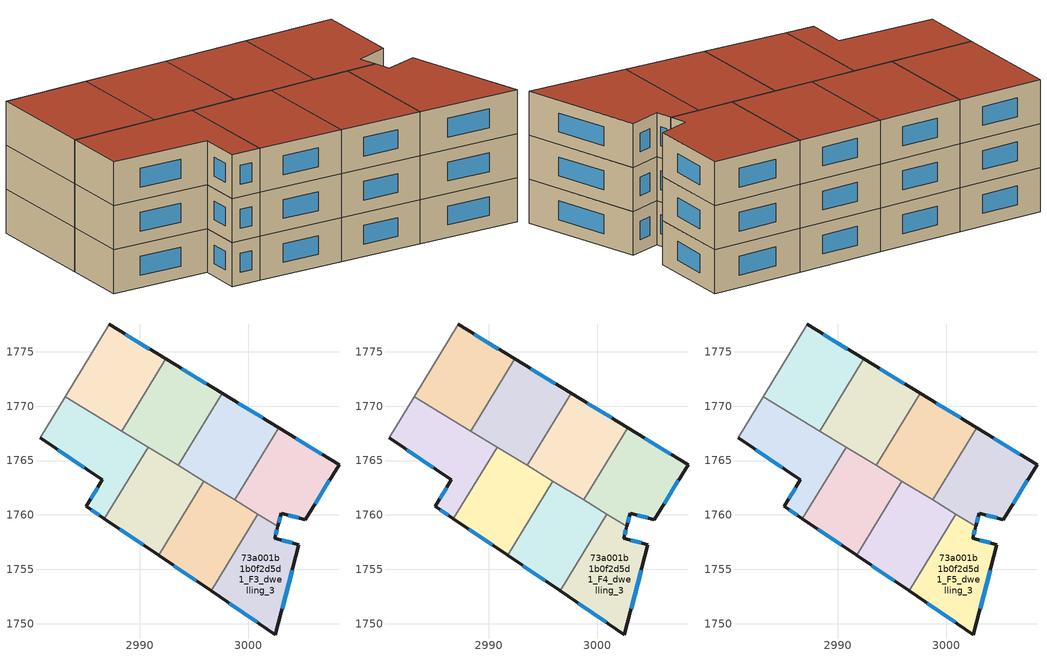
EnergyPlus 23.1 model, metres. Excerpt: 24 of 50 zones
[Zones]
73a001b1b0f2d5d1_F3_dwelling_0
 floor to 73a001b1b0f2d5d1_F2_dwelling_0 (EU_floor_Construction): 2990.77,1766.24 2986.76,1759.66 2985.08,1760.79 2986.56,1763.22 2980.84,1767.1 2983.15,1770.89 z9
 wall outside (EU_wall_Construction): 2980.84,1767.1 2986.56,1763.22 2985.08,1760.79 2986.76,1759.66 z9:12
 wall adiabatic (EU_wall_Construction): 2983.15,1770.89 2980.84,1767.1 z9:12
 wall to 73a001b1b0f2d5d1_F3_dwelling_1 (EU_wall_Construction): 2986.76,1759.66 2990.77,1766.24 z9:12
 wall to 73a001b1b0f2d5d1_F3_dwelling_4 (EU_wall_Construction): 2988.34,1767.72 2983.15,1770.89 z9:12
 wall to 73a001b1b0f2d5d1_F3_dwelling_5 (EU_wall_Construction): 2990.77,1766.24 2988.34,1767.72 z9:12
 window (EU_Window_Construction): 2985.56,1760.47 2986.28,1759.98 / 2986.14,1762.53 2985.51,1761.49 / 2982.47,1765.99 2984.93,1764.33 z9.86:11.14
73a001b1b0f2d5d1_F3_dwelling_1
 floor to 73a001b1b0f2d5d1_F2_dwelling_1 (EU_floor_Construction): 2995.91,1763.1 2991.75,1756.28 2986.76,1759.66 2990.77,1766.24 z9
 wall outside (EU_wall_Construction): 2986.76,1759.66 2991.75,1756.28 z9:12
 wall to 73a001b1b0f2d5d1_F3_dwelling_2 (EU_wall_Construction): 2991.75,1756.28 2995.91,1763.1 z9:12
 wall to 73a001b1b0f2d5d1_F3_dwelling_5 (EU_wall_Construction): 2993.54,1764.55 2990.77,1766.24 z9:12
 wall to 73a001b1b0f2d5d1_F3_dwelling_6 (EU_wall_Construction): 2995.91,1763.1 2993.54,1764.55 z9:12
 window (EU_Window_Construction): 2988.18,1758.69 2990.32,1757.24 z9.86:11.14
73a001b1b0f2d5d1_F3_dwelling_2
 floor to 73a001b1b0f2d5d1_F2_dwelling_2 (EU_floor_Construction): 3000.87,1760.08 2996.56,1753.01 2991.75,1756.28 2995.91,1763.1 z9
 wall outside (EU_wall_Construction): 2991.75,1756.28 2996.56,1753.01 z9:12
 wall to 73a001b1b0f2d5d1_F3_dwelling_3 (EU_wall_Construction): 2996.56,1753.01 3000.87,1760.08 z9:12
 wall to 73a001b1b0f2d5d1_F3_dwelling_6 (EU_wall_Construction): 2998.74,1761.38 2995.91,1763.1 z9:12
 wall to 73a001b1b0f2d5d1_F3_dwelling_7 (EU_wall_Construction): 3000.87,1760.08 2998.74,1761.38 z9:12
 window (EU_Window_Construction): 2993.12,1755.34 2995.19,1753.94 z9.86:11.14
73a001b1b0f2d5d1_F3_dwelling_3
 floor to 73a001b1b0f2d5d1_F2_dwelling_3 (EU_floor_Construction): 3002.71,1758.96 3002.42,1757.85 3004.64,1757.27 3002.48,1749 2996.56,1753.01 3000.87,1760.08 z9
 wall outside (EU_wall_Construction): 2996.56,1753.01 3002.48,1749 3004.64,1757.27 3002.42,1757.85 3002.71,1758.96 z9:12
 wall to 73a001b1b0f2d5d1_F3_dwelling_7 (EU_wall_Construction): 3002.71,1758.96 3000.87,1760.08 z9:12
 window (EU_Window_Construction): 3002.5,1758.17 3002.62,1758.64 / 3004,1757.44 3003.05,1757.69 / 3003.1,1751.37 3004.02,1754.91 / 2998.25,1751.87 3000.79,1750.15 z9.86:11.14
73a001b1b0f2d5d1_F3_dwelling_4
 floor to 73a001b1b0f2d5d1_F2_dwelling_4 (EU_floor_Construction): 2992.39,1774.35 2988.34,1767.72 2983.15,1770.89 2987.19,1777.52 z9
 wall outside (EU_wall_Construction): 2992.39,1774.35 2987.19,1777.52 z9:12
 wall to 73a001b1b0f2d5d1_F3_dwelling_5 (EU_wall_Construction): 2988.34,1767.72 2992.39,1774.35 z9:12
 wall adiabatic (EU_wall_Construction): 2987.19,1777.52 2983.15,1770.89 z9:12
 window (EU_Window_Construction): 2990.9,1775.26 2988.67,1776.61 z9.86:11.14
73a001b1b0f2d5d1_F3_dwelling_5
 floor to 73a001b1b0f2d5d1_F2_dwelling_5 (EU_floor_Construction): 2997.58,1771.18 2993.54,1764.55 2988.34,1767.72 2992.39,1774.35 z9
 wall outside (EU_wall_Construction): 2997.58,1771.18 2992.39,1774.35 z9:12
 wall to 73a001b1b0f2d5d1_F3_dwelling_6 (EU_wall_Construction): 2993.54,1764.55 2997.58,1771.18 z9:12
 window (EU_Window_Construction): 2996.1,1772.09 2993.87,1773.44 z9.86:11.14
73a001b1b0f2d5d1_F3_dwelling_6
 floor to 73a001b1b0f2d5d1_F2_dwelling_6 (EU_floor_Construction): 3002.78,1768.01 2998.74,1761.38 2993.54,1764.55 2997.58,1771.18 z9
 wall outside (EU_wall_Construction): 3002.78,1768.01 2997.58,1771.18 z9:12
 wall to 73a001b1b0f2d5d1_F3_dwelling_7 (EU_wall_Construction): 2998.74,1761.38 3002.78,1768.01 z9:12
 window (EU_Window_Construction): 3001.3,1768.92 2999.07,1770.28 z9.86:11.14
73a001b1b0f2d5d1_F3_dwelling_7
 floor to 73a001b1b0f2d5d1_F2_dwelling_7 (EU_floor_Construction): 3008.33,1764.63 3005.24,1759.58 3003.02,1760.16 3002.71,1758.96 2998.74,1761.38 3002.78,1768.01 z9
 wall outside (EU_wall_Construction): 3002.71,1758.96 3003.02,1760.16 3005.24,1759.58 3008.33,1764.63 3002.78,1768.01 z9:12
 window (EU_Window_Construction): 3006.12,1761.02 3007.45,1763.19 / 3003.66,1760 3004.61,1759.75 / 3002.8,1759.31 3002.93,1759.82 / 3006.74,1765.6 3004.37,1767.05 z9.86:11.14
73a001b1b0f2d5d1_F4_dwelling_0
 floor to 73a001b1b0f2d5d1_F3_dwelling_0 (EU_floor_Construction): 2990.77,1766.24 2986.76,1759.66 2985.08,1760.79 2986.56,1763.22 2980.84,1767.1 2983.15,1770.89 z12
 wall outside (EU_wall_Construction): 2980.84,1767.1 2986.56,1763.22 2985.08,1760.79 2986.76,1759.66 z12:15
 wall adiabatic (EU_wall_Construction): 2983.15,1770.89 2980.84,1767.1 z12:15
 wall to 73a001b1b0f2d5d1_F4_dwelling_1 (EU_wall_Construction): 2986.76,1759.66 2990.77,1766.24 z12:15
 wall to 73a001b1b0f2d5d1_F4_dwelling_4 (EU_wall_Construction): 2988.34,1767.72 2983.15,1770.89 z12:15
 wall to 73a001b1b0f2d5d1_F4_dwelling_5 (EU_wall_Construction): 2990.77,1766.24 2988.34,1767.72 z12:15
 window (EU_Window_Construction): 2985.56,1760.47 2986.28,1759.98 / 2986.14,1762.53 2985.51,1761.49 / 2982.47,1765.99 2984.93,1764.33 z12.86:14.14
73a001b1b0f2d5d1_F4_dwelling_1
 floor to 73a001b1b0f2d5d1_F3_dwelling_1 (EU_floor_Construction): 2995.91,1763.1 2991.75,1756.28 2986.76,1759.66 2990.77,1766.24 z12
 wall outside (EU_wall_Construction): 2986.76,1759.66 2991.75,1756.28 z12:15
 wall to 73a001b1b0f2d5d1_F4_dwelling_2 (EU_wall_Construction): 2991.75,1756.28 2995.91,1763.1 z12:15
 wall to 73a001b1b0f2d5d1_F4_dwelling_5 (EU_wall_Construction): 2993.54,1764.55 2990.77,1766.24 z12:15
 wall to 73a001b1b0f2d5d1_F4_dwelling_6 (EU_wall_Construction): 2995.91,1763.1 2993.54,1764.55 z12:15
 window (EU_Window_Construction): 2988.18,1758.69 2990.32,1757.24 z12.86:14.14
73a001b1b0f2d5d1_F4_dwelling_2
 floor to 73a001b1b0f2d5d1_F3_dwelling_2 (EU_floor_Construction): 3000.87,1760.08 2996.56,1753.01 2991.75,1756.28 2995.91,1763.1 z12
 wall outside (EU_wall_Construction): 2991.75,1756.28 2996.56,1753.01 z12:15
 wall to 73a001b1b0f2d5d1_F4_dwelling_3 (EU_wall_Construction): 2996.56,1753.01 3000.87,1760.08 z12:15
 wall to 73a001b1b0f2d5d1_F4_dwelling_6 (EU_wall_Construction): 2998.74,1761.38 2995.91,1763.1 z12:15
 wall to 73a001b1b0f2d5d1_F4_dwelling_7 (EU_wall_Construction): 3000.87,1760.08 2998.74,1761.38 z12:15
 window (EU_Window_Construction): 2993.12,1755.34 2995.19,1753.94 z12.86:14.14
73a001b1b0f2d5d1_F4_dwelling_3
 floor to 73a001b1b0f2d5d1_F3_dwelling_3 (EU_floor_Construction): 3002.71,1758.96 3002.42,1757.85 3004.64,1757.27 3002.48,1749 2996.56,1753.01 3000.87,1760.08 z12
 wall outside (EU_wall_Construction): 2996.56,1753.01 3002.48,1749 3004.64,1757.27 3002.42,1757.85 3002.71,1758.96 z12:15
 wall to 73a001b1b0f2d5d1_F4_dwelling_7 (EU_wall_Construction): 3002.71,1758.96 3000.87,1760.08 z12:15
 window (EU_Window_Construction): 3002.5,1758.17 3002.62,1758.64 / 3004,1757.44 3003.05,1757.69 / 3003.1,1751.37 3004.02,1754.91 / 2998.25,1751.87 3000.79,1750.15 z12.86:14.14
73a001b1b0f2d5d1_F4_dwelling_4
 floor to 73a001b1b0f2d5d1_F3_dwelling_4 (EU_floor_Construction): 2992.39,1774.35 2988.34,1767.72 2983.15,1770.89 2987.19,1777.52 z12
 wall outside (EU_wall_Construction): 2992.39,1774.35 2987.19,1777.52 z12:15
 wall to 73a001b1b0f2d5d1_F4_dwelling_5 (EU_wall_Construction): 2988.34,1767.72 2992.39,1774.35 z12:15
 wall adiabatic (EU_wall_Construction): 2987.19,1777.52 2983.15,1770.89 z12:15
 window (EU_Window_Construction): 2990.9,1775.26 2988.67,1776.61 z12.86:14.14
73a001b1b0f2d5d1_F4_dwelling_5
 floor to 73a001b1b0f2d5d1_F3_dwelling_5 (EU_floor_Construction): 2997.58,1771.18 2993.54,1764.55 2988.34,1767.72 2992.39,1774.35 z12
 wall outside (EU_wall_Construction): 2997.58,1771.18 2992.39,1774.35 z12:15
 wall to 73a001b1b0f2d5d1_F4_dwelling_6 (EU_wall_Construction): 2993.54,1764.55 2997.58,1771.18 z12:15
 window (EU_Window_Construction): 2996.1,1772.09 2993.87,1773.44 z12.86:14.14
73a001b1b0f2d5d1_F4_dwelling_6
 floor to 73a001b1b0f2d5d1_F3_dwelling_6 (EU_floor_Construction): 3002.78,1768.01 2998.74,1761.38 2993.54,1764.55 2997.58,1771.18 z12
 wall outside (EU_wall_Construction): 3002.78,1768.01 2997.58,1771.18 z12:15
 wall to 73a001b1b0f2d5d1_F4_dwelling_7 (EU_wall_Construction): 2998.74,1761.38 3002.78,1768.01 z12:15
 window (EU_Window_Construction): 3001.3,1768.92 2999.07,1770.28 z12.86:14.14
73a001b1b0f2d5d1_F4_dwelling_7
 floor to 73a001b1b0f2d5d1_F3_dwelling_7 (EU_floor_Construction): 3008.33,1764.63 3005.24,1759.58 3003.02,1760.16 3002.71,1758.96 2998.74,1761.38 3002.78,1768.01 z12
 wall outside (EU_wall_Construction): 3002.71,1758.96 3003.02,1760.16 3005.24,1759.58 3008.33,1764.63 3002.78,1768.01 z12:15
 window (EU_Window_Construction): 3006.12,1761.02 3007.45,1763.19 / 3003.66,1760 3004.61,1759.75 / 3002.8,1759.31 3002.93,1759.82 / 3006.74,1765.6 3004.37,1767.05 z12.86:14.14
73a001b1b0f2d5d1_F5_dwelling_0
 floor to 73a001b1b0f2d5d1_F4_dwelling_0 (EU_floor_Construction): 2990.77,1766.24 2986.76,1759.66 2985.08,1760.79 2986.56,1763.22 2980.84,1767.1 2983.15,1770.89 z15
 wall outside (EU_wall_Construction): 2980.84,1767.1 2986.56,1763.22 2985.08,1760.79 2986.76,1759.66 z15:18
 wall adiabatic (EU_wall_Construction): 2983.15,1770.89 2980.84,1767.1 z15:18
 wall to 73a001b1b0f2d5d1_F5_dwelling_1 (EU_wall_Construction): 2986.76,1759.66 2990.77,1766.24 z15:18
 wall to 73a001b1b0f2d5d1_F5_dwelling_4 (EU_wall_Construction): 2988.34,1767.72 2983.15,1770.89 z15:18
 wall to 73a001b1b0f2d5d1_F5_dwelling_5 (EU_wall_Construction): 2990.77,1766.24 2988.34,1767.72 z15:18
 window (EU_Window_Construction): 2985.56,1760.47 2986.28,1759.98 / 2986.14,1762.53 2985.51,1761.49 / 2982.47,1765.99 2984.93,1764.33 z15.86:17.14
 roof outside (EU_roof_Construction): 2986.76,1759.66 2990.77,1766.24 2983.15,1770.89 2980.84,1767.1 2986.56,1763.22 2985.08,1760.79 z18
73a001b1b0f2d5d1_F5_dwelling_1
 floor to 73a001b1b0f2d5d1_F4_dwelling_1 (EU_floor_Construction): 2995.91,1763.1 2991.75,1756.28 2986.76,1759.66 2990.77,1766.24 z15
 wall outside (EU_wall_Construction): 2986.76,1759.66 2991.75,1756.28 z15:18
 wall to 73a001b1b0f2d5d1_F5_dwelling_2 (EU_wall_Construction): 2991.75,1756.28 2995.91,1763.1 z15:18
 wall to 73a001b1b0f2d5d1_F5_dwelling_5 (EU_wall_Construction): 2993.54,1764.55 2990.77,1766.24 z15:18
 wall to 73a001b1b0f2d5d1_F5_dwelling_6 (EU_wall_Construction): 2995.91,1763.1 2993.54,1764.55 z15:18
 window (EU_Window_Construction): 2988.18,1758.69 2990.32,1757.24 z15.86:17.14
 roof outside (EU_roof_Construction): 2991.75,1756.28 2995.91,1763.1 2990.77,1766.24 2986.76,1759.66 z18
73a001b1b0f2d5d1_F5_dwelling_2
 floor to 73a001b1b0f2d5d1_F4_dwelling_2 (EU_floor_Construction): 3000.87,1760.08 2996.56,1753.01 2991.75,1756.28 2995.91,1763.1 z15
 wall outside (EU_wall_Construction): 2991.75,1756.28 2996.56,1753.01 z15:18
 wall to 73a001b1b0f2d5d1_F5_dwelling_3 (EU_wall_Construction): 2996.56,1753.01 3000.87,1760.08 z15:18
 wall to 73a001b1b0f2d5d1_F5_dwelling_6 (EU_wall_Construction): 2998.74,1761.38 2995.91,1763.1 z15:18
 wall to 73a001b1b0f2d5d1_F5_dwelling_7 (EU_wall_Construction): 3000.87,1760.08 2998.74,1761.38 z15:18
 window (EU_Window_Construction): 2993.12,1755.34 2995.19,1753.94 z15.86:17.14
 roof outside (EU_roof_Construction): 2996.56,1753.01 3000.87,1760.08 2995.91,1763.1 2991.75,1756.28 z18
73a001b1b0f2d5d1_F5_dwelling_3
 floor to 73a001b1b0f2d5d1_F4_dwelling_3 (EU_floor_Construction): 3002.71,1758.96 3002.42,1757.85 3004.64,1757.27 3002.48,1749 2996.56,1753.01 3000.87,1760.08 z15
 wall outside (EU_wall_Construction): 2996.56,1753.01 3002.48,1749 3004.64,1757.27 3002.42,1757.85 3002.71,1758.96 z15:18
 wall to 73a001b1b0f2d5d1_F5_dwelling_7 (EU_wall_Construction): 3002.71,1758.96 3000.87,1760.08 z15:18
 window (EU_Window_Construction): 3002.5,1758.17 3002.62,1758.64 / 3004,1757.44 3003.05,1757.69 / 3003.1,1751.37 3004.02,1754.91 / 2998.25,1751.87 3000.79,1750.15 z15.86:17.14
 roof outside (EU_roof_Construction): 3002.48,1749 3004.64,1757.27 3002.42,1757.85 3002.71,1758.96 3000.87,1760.08 2996.56,1753.01 z18
73a001b1b0f2d5d1_F5_dwelling_4
 floor to 73a001b1b0f2d5d1_F4_dwelling_4 (EU_floor_Construction): 2992.39,1774.35 2988.34,1767.72 2983.15,1770.89 2987.19,1777.52 z15
 wall outside (EU_wall_Construction): 2992.39,1774.35 2987.19,1777.52 z15:18
 wall to 73a001b1b0f2d5d1_F5_dwelling_5 (EU_wall_Construction): 2988.34,1767.72 2992.39,1774.35 z15:18
 wall adiabatic (EU_wall_Construction): 2987.19,1777.52 2983.15,1770.89 z15:18
 window (EU_Window_Construction): 2990.9,1775.26 2988.67,1776.61 z15.86:17.14
 roof outside (EU_roof_Construction): 2988.34,1767.72 2992.39,1774.35 2987.19,1777.52 2983.15,1770.89 z18
73a001b1b0f2d5d1_F5_dwelling_5
 floor to 73a001b1b0f2d5d1_F4_dwelling_5 (EU_floor_Construction): 2997.58,1771.18 2993.54,1764.55 2988.34,1767.72 2992.39,1774.35 z15
 wall outside (EU_wall_Construction): 2997.58,1771.18 2992.39,1774.35 z15:18
 wall to 73a001b1b0f2d5d1_F5_dwelling_6 (EU_wall_Construction): 2993.54,1764.55 2997.58,1771.18 z15:18
 window (EU_Window_Construction): 2996.1,1772.09 2993.87,1773.44 z15.86:17.14
 roof outside (EU_roof_Construction): 2993.54,1764.55 2997.58,1771.18 2992.39,1774.35 2988.34,1767.72 z18
73a001b1b0f2d5d1_F5_dwelling_6
 floor to 73a001b1b0f2d5d1_F4_dwelling_6 (EU_floor_Construction): 3002.78,1768.01 2998.74,1761.38 2993.54,1764.55 2997.58,1771.18 z15
 wall outside (EU_wall_Construction): 3002.78,1768.01 2997.58,1771.18 z15:18
 wall to 73a001b1b0f2d5d1_F5_dwelling_7 (EU_wall_Construction): 2998.74,1761.38 3002.78,1768.01 z15:18
 window (EU_Window_Construction): 3001.3,1768.92 2999.07,1770.28 z15.86:17.14
 roof outside (EU_roof_Construction): 2998.74,1761.38 3002.78,1768.01 2997.58,1771.18 2993.54,1764.55 z18
73a001b1b0f2d5d1_F5_dwelling_7
 floor to 73a001b1b0f2d5d1_F4_dwelling_7 (EU_floor_Construction): 3008.33,1764.63 3005.24,1759.58 3003.02,1760.16 3002.71,1758.96 2998.74,1761.38 3002.78,1768.01 z15
 wall outside (EU_wall_Construction): 3002.71,1758.96 3003.02,1760.16 3005.24,1759.58 3008.33,1764.63 3002.78,1768.01 z15:18
 window (EU_Window_Construction): 3006.12,1761.02 3007.45,1763.19 / 3003.66,1760 3004.61,1759.75 / 3002.8,1759.31 3002.93,1759.82 / 3006.74,1765.6 3004.37,1767.05 z15.86:17.14
 roof outside (EU_roof_Construction): 3005.24,1759.58 3008.33,1764.63 3002.78,1768.01 2998.74,1761.38 3002.71,1758.96 3003.02,1760.16 z18
[Building]
EU S2 Campaign: North Axis=0; Terrain=City; Solar Distribution=FullExterior
[Site:Location]
Helsinki-Vantaa.AP: Latitude=60.317; Longitude=24.963; Time Zone=2; Elevation=54.6
[SizingPeriod:WeatherFileDays]
AnnualSizingPeriod: Begin Month=1; Begin Day of Month=1; End Month=12; End Day of Month=31; Day of Week for Start Day=Monday; Use Weather File Daylight Saving Period=No; Use Weather File Rain and Snow Indicators=No
[MATERIAL]
EU_InternalMass_Material: Roughness=MediumRough; Thickness=0.1; Conductivity=1; Density=1800; Specific Heat=900; Thermal Absorptance=0.9; Solar Absorptance=0.7; Visible Absorptance=0.7
[MATERIAL:NOMASS] Roughness=MediumRough; Thermal Absorptance=0.9; Solar Absorptance=0.7; Visible Absorptance=0.7
Name | Thermal Resistance
EU_wall_NoMass | 5.91765
EU_roof_NoMass | 11.1778
EU_floor_NoMass | 6.2875
[WINDOWMATERIAL:SIMPLEGLAZINGSYSTEM]
EU_Window_SimpleGlazing: UFactor=0.994035; Solar Heat Gain Coefficient=0.7; Visible Transmittance=0.7
[CONSTRUCTION]
EU_wall_Construction: EU_wall_NoMass
EU_roof_Construction: EU_roof_NoMass
EU_floor_Construction: EU_floor_NoMass
EU_Window_Construction: EU_Window_SimpleGlazing
EU_InternalMass_Construction: EU_InternalMass_Material
[ZONE] Type=1; Multiplier=1; Ceiling Height=autocalculate; Floor Area=autocalculate; Part of Total Floor Area=Yes
Name | Volume
73a001b1b0f2d5d1_F3_dwelling_0; 73a001b1b0f2d5d1_F4_dwelling_0; 73a001b1b0f2d5d1_F5_dwelling_0 | 141.86
73a001b1b0f2d5d1_F3_dwelling_1; 73a001b1b0f2d5d1_F4_dwelling_1; 73a001b1b0f2d5d1_F5_dwelling_1 | 141.863
73a001b1b0f2d5d1_F3_dwelling_2; 73a001b1b0f2d5d1_F4_dwelling_2; 73a001b1b0f2d5d1_F5_dwelling_2 | 141.839
73a001b1b0f2d5d1_F3_dwelling_3; 73a001b1b0f2d5d1_F4_dwelling_3; 73a001b1b0f2d5d1_F5_dwelling_3 | 141.87
73a001b1b0f2d5d1_F3_dwelling_4; 73a001b1b0f2d5d1_F4_dwelling_4; 73a001b1b0f2d5d1_F5_dwelling_4 | 141.857
73a001b1b0f2d5d1_F3_dwelling_5; 73a001b1b0f2d5d1_F4_dwelling_5; 73a001b1b0f2d5d1_F5_dwelling_5 | 141.836
73a001b1b0f2d5d1_F3_dwelling_6; 73a001b1b0f2d5d1_F4_dwelling_6; 73a001b1b0f2d5d1_F5_dwelling_6 | 141.871
73a001b1b0f2d5d1_F3_dwelling_7; 73a001b1b0f2d5d1_F4_dwelling_7; 73a001b1b0f2d5d1_F5_dwelling_7 | 141.853
[INTERNALMASS] Construction=EU_InternalMass_Construction
Name | Zone or ZoneList | Surface Area
73a001b1b0f2d5d1_F3_dwelling_0_EU_InternalMass | 73a001b1b0f2d5d1_F3_dwelling_0 | 47.2864
73a001b1b0f2d5d1_F3_dwelling_1_EU_InternalMass | 73a001b1b0f2d5d1_F3_dwelling_1 | 47.2875
73a001b1b0f2d5d1_F3_dwelling_2_EU_InternalMass | 73a001b1b0f2d5d1_F3_dwelling_2 | 47.2795
73a001b1b0f2d5d1_F3_dwelling_3_EU_InternalMass | 73a001b1b0f2d5d1_F3_dwelling_3 | 47.2898
73a001b1b0f2d5d1_F3_dwelling_4_EU_InternalMass | 73a001b1b0f2d5d1_F3_dwelling_4 | 47.2854
73a001b1b0f2d5d1_F3_dwelling_5_EU_InternalMass | 73a001b1b0f2d5d1_F3_dwelling_5 | 47.2788
73a001b1b0f2d5d1_F3_dwelling_6_EU_InternalMass | 73a001b1b0f2d5d1_F3_dwelling_6 | 47.2903
73a001b1b0f2d5d1_F3_dwelling_7_EU_InternalMass | 73a001b1b0f2d5d1_F3_dwelling_7 | 47.2842
73a001b1b0f2d5d1_F4_dwelling_0_EU_InternalMass | 73a001b1b0f2d5d1_F4_dwelling_0 | 47.2864
73a001b1b0f2d5d1_F4_dwelling_1_EU_InternalMass | 73a001b1b0f2d5d1_F4_dwelling_1 | 47.2875
73a001b1b0f2d5d1_F4_dwelling_2_EU_InternalMass | 73a001b1b0f2d5d1_F4_dwelling_2 | 47.2795
73a001b1b0f2d5d1_F4_dwelling_3_EU_InternalMass | 73a001b1b0f2d5d1_F4_dwelling_3 | 47.2898
73a001b1b0f2d5d1_F4_dwelling_4_EU_InternalMass | 73a001b1b0f2d5d1_F4_dwelling_4 | 47.2854
73a001b1b0f2d5d1_F4_dwelling_5_EU_InternalMass | 73a001b1b0f2d5d1_F4_dwelling_5 | 47.2788
73a001b1b0f2d5d1_F4_dwelling_6_EU_InternalMass | 73a001b1b0f2d5d1_F4_dwelling_6 | 47.2903
73a001b1b0f2d5d1_F4_dwelling_7_EU_InternalMass | 73a001b1b0f2d5d1_F4_dwelling_7 | 47.2842
73a001b1b0f2d5d1_F5_dwelling_0_EU_InternalMass | 73a001b1b0f2d5d1_F5_dwelling_0 | 47.2864
73a001b1b0f2d5d1_F5_dwelling_1_EU_InternalMass | 73a001b1b0f2d5d1_F5_dwelling_1 | 47.2875
73a001b1b0f2d5d1_F5_dwelling_2_EU_InternalMass | 73a001b1b0f2d5d1_F5_dwelling_2 | 47.2795
73a001b1b0f2d5d1_F5_dwelling_3_EU_InternalMass | 73a001b1b0f2d5d1_F5_dwelling_3 | 47.2898
73a001b1b0f2d5d1_F5_dwelling_4_EU_InternalMass | 73a001b1b0f2d5d1_F5_dwelling_4 | 47.2854
73a001b1b0f2d5d1_F5_dwelling_5_EU_InternalMass | 73a001b1b0f2d5d1_F5_dwelling_5 | 47.2788
73a001b1b0f2d5d1_F5_dwelling_6_EU_InternalMass | 73a001b1b0f2d5d1_F5_dwelling_6 | 47.2903
73a001b1b0f2d5d1_F5_dwelling_7_EU_InternalMass | 73a001b1b0f2d5d1_F5_dwelling_7 | 47.2842
[OTHEREQUIPMENT] Fuel Type=Electricity; Design Level Calculation Method=Watts/Area; Power per Zone Floor Area=1; Fraction Latent=0; Fraction Radiant=0; Fraction Lost=0; Carbon Dioxide Generation Rate=0; EndUse Subcategory=EU_Step8_InternalGains
Name | Zone or ZoneList or Space or SpaceList | Schedule
EU_Step8_InternalGain_73a001b1b0f2d5d1_F3_dwelling_0_f000 | 73a001b1b0f2d5d1_F3_dwelling_0 | EU_Step8_GainSchedule_73a001b1b0f2d5d1_F3_dwelling_0_f000
EU_Step8_InternalGain_73a001b1b0f2d5d1_F3_dwelling_1_f000 | 73a001b1b0f2d5d1_F3_dwelling_1 | EU_Step8_GainSchedule_73a001b1b0f2d5d1_F3_dwelling_1_f000
EU_Step8_InternalGain_73a001b1b0f2d5d1_F3_dwelling_2_f000 | 73a001b1b0f2d5d1_F3_dwelling_2 | EU_Step8_GainSchedule_73a001b1b0f2d5d1_F3_dwelling_2_f000
EU_Step8_InternalGain_73a001b1b0f2d5d1_F3_dwelling_3_f000 | 73a001b1b0f2d5d1_F3_dwelling_3 | EU_Step8_GainSchedule_73a001b1b0f2d5d1_F3_dwelling_3_f000
EU_Step8_InternalGain_73a001b1b0f2d5d1_F3_dwelling_4_f000 | 73a001b1b0f2d5d1_F3_dwelling_4 | EU_Step8_GainSchedule_73a001b1b0f2d5d1_F3_dwelling_4_f000
EU_Step8_InternalGain_73a001b1b0f2d5d1_F3_dwelling_5_f000 | 73a001b1b0f2d5d1_F3_dwelling_5 | EU_Step8_GainSchedule_73a001b1b0f2d5d1_F3_dwelling_5_f000
EU_Step8_InternalGain_73a001b1b0f2d5d1_F3_dwelling_6_f000 | 73a001b1b0f2d5d1_F3_dwelling_6 | EU_Step8_GainSchedule_73a001b1b0f2d5d1_F3_dwelling_6_f000
EU_Step8_InternalGain_73a001b1b0f2d5d1_F3_dwelling_7_f000 | 73a001b1b0f2d5d1_F3_dwelling_7 | EU_Step8_GainSchedule_73a001b1b0f2d5d1_F3_dwelling_7_f000
EU_Step8_InternalGain_73a001b1b0f2d5d1_F4_dwelling_0_f000 | 73a001b1b0f2d5d1_F4_dwelling_0 | EU_Step8_GainSchedule_73a001b1b0f2d5d1_F4_dwelling_0_f000
EU_Step8_InternalGain_73a001b1b0f2d5d1_F4_dwelling_1_f000 | 73a001b1b0f2d5d1_F4_dwelling_1 | EU_Step8_GainSchedule_73a001b1b0f2d5d1_F4_dwelling_1_f000
EU_Step8_InternalGain_73a001b1b0f2d5d1_F4_dwelling_2_f000 | 73a001b1b0f2d5d1_F4_dwelling_2 | EU_Step8_GainSchedule_73a001b1b0f2d5d1_F4_dwelling_2_f000
EU_Step8_InternalGain_73a001b1b0f2d5d1_F4_dwelling_3_f000 | 73a001b1b0f2d5d1_F4_dwelling_3 | EU_Step8_GainSchedule_73a001b1b0f2d5d1_F4_dwelling_3_f000
EU_Step8_InternalGain_73a001b1b0f2d5d1_F4_dwelling_4_f000 | 73a001b1b0f2d5d1_F4_dwelling_4 | EU_Step8_GainSchedule_73a001b1b0f2d5d1_F4_dwelling_4_f000
EU_Step8_InternalGain_73a001b1b0f2d5d1_F4_dwelling_5_f000 | 73a001b1b0f2d5d1_F4_dwelling_5 | EU_Step8_GainSchedule_73a001b1b0f2d5d1_F4_dwelling_5_f000
EU_Step8_InternalGain_73a001b1b0f2d5d1_F4_dwelling_6_f000 | 73a001b1b0f2d5d1_F4_dwelling_6 | EU_Step8_GainSchedule_73a001b1b0f2d5d1_F4_dwelling_6_f000
EU_Step8_InternalGain_73a001b1b0f2d5d1_F4_dwelling_7_f000 | 73a001b1b0f2d5d1_F4_dwelling_7 | EU_Step8_GainSchedule_73a001b1b0f2d5d1_F4_dwelling_7_f000
EU_Step8_InternalGain_73a001b1b0f2d5d1_F5_dwelling_0_f000 | 73a001b1b0f2d5d1_F5_dwelling_0 | EU_Step8_GainSchedule_73a001b1b0f2d5d1_F5_dwelling_0_f000
EU_Step8_InternalGain_73a001b1b0f2d5d1_F5_dwelling_1_f000 | 73a001b1b0f2d5d1_F5_dwelling_1 | EU_Step8_GainSchedule_73a001b1b0f2d5d1_F5_dwelling_1_f000
EU_Step8_InternalGain_73a001b1b0f2d5d1_F5_dwelling_2_f000 | 73a001b1b0f2d5d1_F5_dwelling_2 | EU_Step8_GainSchedule_73a001b1b0f2d5d1_F5_dwelling_2_f000
EU_Step8_InternalGain_73a001b1b0f2d5d1_F5_dwelling_3_f000 | 73a001b1b0f2d5d1_F5_dwelling_3 | EU_Step8_GainSchedule_73a001b1b0f2d5d1_F5_dwelling_3_f000
EU_Step8_InternalGain_73a001b1b0f2d5d1_F5_dwelling_4_f000 | 73a001b1b0f2d5d1_F5_dwelling_4 | EU_Step8_GainSchedule_73a001b1b0f2d5d1_F5_dwelling_4_f000
EU_Step8_InternalGain_73a001b1b0f2d5d1_F5_dwelling_5_f000 | 73a001b1b0f2d5d1_F5_dwelling_5 | EU_Step8_GainSchedule_73a001b1b0f2d5d1_F5_dwelling_5_f000
EU_Step8_InternalGain_73a001b1b0f2d5d1_F5_dwelling_6_f000 | 73a001b1b0f2d5d1_F5_dwelling_6 | EU_Step8_GainSchedule_73a001b1b0f2d5d1_F5_dwelling_6_f000
EU_Step8_InternalGain_73a001b1b0f2d5d1_F5_dwelling_7_f000 | 73a001b1b0f2d5d1_F5_dwelling_7 | EU_Step8_GainSchedule_73a001b1b0f2d5d1_F5_dwelling_7_f000
[ZONEVENTILATION:DESIGNFLOWRATE] Schedule=EU_AlwaysOn; Design Flow Rate Calculation Method=AirChanges/Hour; Air Changes per Hour=0.596421; Ventilation Type=Natural; Fan Pressure Rise=0; Fan Total Efficiency=1; Constant Term Coefficient=1; Temperature Term Coefficient=0; Velocity Term Coefficient=0; Velocity Squared Term Coefficient=0; Minimum Indoor Temperature=-100; Maximum Indoor Temperature=100; Delta Temperature=-100; Minimum Outdoor Temperature=-100; Maximum Outdoor Temperature=100; Maximum Wind Speed=40
Name | Zone or ZoneList or Space or SpaceList
EU_ConstantAir_73a001b1b0f2d5d1_F3_dwelling_0 | 73a001b1b0f2d5d1_F3_dwelling_0
EU_ConstantAir_73a001b1b0f2d5d1_F3_dwelling_1 | 73a001b1b0f2d5d1_F3_dwelling_1
EU_ConstantAir_73a001b1b0f2d5d1_F3_dwelling_2 | 73a001b1b0f2d5d1_F3_dwelling_2
EU_ConstantAir_73a001b1b0f2d5d1_F3_dwelling_3 | 73a001b1b0f2d5d1_F3_dwelling_3
EU_ConstantAir_73a001b1b0f2d5d1_F3_dwelling_4 | 73a001b1b0f2d5d1_F3_dwelling_4
EU_ConstantAir_73a001b1b0f2d5d1_F3_dwelling_5 | 73a001b1b0f2d5d1_F3_dwelling_5
EU_ConstantAir_73a001b1b0f2d5d1_F3_dwelling_6 | 73a001b1b0f2d5d1_F3_dwelling_6
EU_ConstantAir_73a001b1b0f2d5d1_F3_dwelling_7 | 73a001b1b0f2d5d1_F3_dwelling_7
EU_ConstantAir_73a001b1b0f2d5d1_F4_dwelling_0 | 73a001b1b0f2d5d1_F4_dwelling_0
EU_ConstantAir_73a001b1b0f2d5d1_F4_dwelling_1 | 73a001b1b0f2d5d1_F4_dwelling_1
EU_ConstantAir_73a001b1b0f2d5d1_F4_dwelling_2 | 73a001b1b0f2d5d1_F4_dwelling_2
EU_ConstantAir_73a001b1b0f2d5d1_F4_dwelling_3 | 73a001b1b0f2d5d1_F4_dwelling_3
EU_ConstantAir_73a001b1b0f2d5d1_F4_dwelling_4 | 73a001b1b0f2d5d1_F4_dwelling_4
EU_ConstantAir_73a001b1b0f2d5d1_F4_dwelling_5 | 73a001b1b0f2d5d1_F4_dwelling_5
EU_ConstantAir_73a001b1b0f2d5d1_F4_dwelling_6 | 73a001b1b0f2d5d1_F4_dwelling_6
EU_ConstantAir_73a001b1b0f2d5d1_F4_dwelling_7 | 73a001b1b0f2d5d1_F4_dwelling_7
EU_ConstantAir_73a001b1b0f2d5d1_F5_dwelling_0 | 73a001b1b0f2d5d1_F5_dwelling_0
EU_ConstantAir_73a001b1b0f2d5d1_F5_dwelling_1 | 73a001b1b0f2d5d1_F5_dwelling_1
EU_ConstantAir_73a001b1b0f2d5d1_F5_dwelling_2 | 73a001b1b0f2d5d1_F5_dwelling_2
EU_ConstantAir_73a001b1b0f2d5d1_F5_dwelling_3 | 73a001b1b0f2d5d1_F5_dwelling_3
EU_ConstantAir_73a001b1b0f2d5d1_F5_dwelling_4 | 73a001b1b0f2d5d1_F5_dwelling_4
EU_ConstantAir_73a001b1b0f2d5d1_F5_dwelling_5 | 73a001b1b0f2d5d1_F5_dwelling_5
EU_ConstantAir_73a001b1b0f2d5d1_F5_dwelling_6 | 73a001b1b0f2d5d1_F5_dwelling_6
EU_ConstantAir_73a001b1b0f2d5d1_F5_dwelling_7 | 73a001b1b0f2d5d1_F5_dwelling_7
[HVACTEMPLATE:THERMOSTAT] Constant Heating Setpoint=20; Constant Cooling Setpoint=50
EU_HeatOnly_73a001b1b0f2d5d1_F0_dwelling_7; EU_HeatOnly_73a001b1b0f2d5d1_F0_dwelling_8; EU_HeatOnly_73a001b1b0f2d5d1_F1_dwelling_0; EU_HeatOnly_73a001b1b0f2d5d1_F1_dwelling_1; EU_HeatOnly_73a001b1b0f2d5d1_F1_dwelling_2; EU_HeatOnly_73a001b1b0f2d5d1_F1_dwelling_3; EU_HeatOnly_73a001b1b0f2d5d1_F1_dwelling_4; EU_HeatOnly_73a001b1b0f2d5d1_F1_dwelling_5; EU_HeatOnly_73a001b1b0f2d5d1_F1_dwelling_6; EU_HeatOnly_73a001b1b0f2d5d1_F1_dwelling_7; EU_HeatOnly_73a001b1b0f2d5d1_F1_dwelling_8; EU_HeatOnly_73a001b1b0f2d5d1_F2_dwelling_0; EU_HeatOnly_73a001b1b0f2d5d1_F2_dwelling_1; EU_HeatOnly_73a001b1b0f2d5d1_F2_dwelling_2; EU_HeatOnly_73a001b1b0f2d5d1_F2_dwelling_3; EU_HeatOnly_73a001b1b0f2d5d1_F2_dwelling_4; EU_HeatOnly_73a001b1b0f2d5d1_F2_dwelling_5; EU_HeatOnly_73a001b1b0f2d5d1_F2_dwelling_6; EU_HeatOnly_73a001b1b0f2d5d1_F2_dwelling_7; EU_HeatOnly_73a001b1b0f2d5d1_F3_dwelling_0; EU_HeatOnly_73a001b1b0f2d5d1_F3_dwelling_1; EU_HeatOnly_73a001b1b0f2d5d1_F3_dwelling_2; EU_HeatOnly_73a001b1b0f2d5d1_F3_dwelling_3; EU_HeatOnly_73a001b1b0f2d5d1_F3_dwelling_4; EU_HeatOnly_73a001b1b0f2d5d1_F3_dwelling_5; EU_HeatOnly_73a001b1b0f2d5d1_F3_dwelling_6; EU_HeatOnly_73a001b1b0f2d5d1_F3_dwelling_7; EU_HeatOnly_73a001b1b0f2d5d1_F4_dwelling_0; EU_HeatOnly_73a001b1b0f2d5d1_F4_dwelling_1; EU_HeatOnly_73a001b1b0f2d5d1_F4_dwelling_2; EU_HeatOnly_73a001b1b0f2d5d1_F4_dwelling_3; EU_HeatOnly_73a001b1b0f2d5d1_F4_dwelling_4; EU_HeatOnly_73a001b1b0f2d5d1_F4_dwelling_5; EU_HeatOnly_73a001b1b0f2d5d1_F4_dwelling_6; EU_HeatOnly_73a001b1b0f2d5d1_F4_dwelling_7; EU_HeatOnly_73a001b1b0f2d5d1_F5_dwelling_0; EU_HeatOnly_73a001b1b0f2d5d1_F5_dwelling_1; EU_HeatOnly_73a001b1b0f2d5d1_F5_dwelling_2; EU_HeatOnly_73a001b1b0f2d5d1_F5_dwelling_3; EU_HeatOnly_73a001b1b0f2d5d1_F5_dwelling_4; EU_HeatOnly_73a001b1b0f2d5d1_F5_dwelling_5; EU_HeatOnly_73a001b1b0f2d5d1_F5_dwelling_6; EU_HeatOnly_73a001b1b0f2d5d1_F5_dwelling_7
[HVACTEMPLATE:ZONE:IDEALLOADSAIRSYSTEM] System Availability Schedule=EU_AlwaysOn; Maximum Heating Supply Air Temperature=50; Minimum Cooling Supply Air Temperature=13; Maximum Heating Supply Air Humidity Ratio=0.0156; Minimum Cooling Supply Air Humidity Ratio=0.0077; Heating Limit=NoLimit; Cooling Limit=NoLimit; Heating Availability Schedule=EU_AlwaysOn; Cooling Availability Schedule=EU_CoolingOff; Dehumidification Control Type=ConstantSensibleHeatRatio; Cooling Sensible Heat Ratio=0.7; Dehumidification Setpoint=60; Humidification Control Type=None; Humidification Setpoint=30; Outdoor Air Method=None; Outdoor Air Flow Rate per Person=0.00944; Outdoor Air Flow Rate per Zone Floor Area=0; Outdoor Air Flow Rate per Zone=0; Demand Controlled Ventilation Type=None; Outdoor Air Economizer Type=NoEconomizer; Heat Recovery Type=None; Sensible Heat Recovery Effectiveness=0.7; Latent Heat Recovery Effectiveness=0.65
Name | Template Thermostat
73a001b1b0f2d5d1_F3_dwelling_0 | EU_HeatOnly_73a001b1b0f2d5d1_F3_dwelling_0
73a001b1b0f2d5d1_F3_dwelling_1 | EU_HeatOnly_73a001b1b0f2d5d1_F3_dwelling_1
73a001b1b0f2d5d1_F3_dwelling_2 | EU_HeatOnly_73a001b1b0f2d5d1_F3_dwelling_2
73a001b1b0f2d5d1_F3_dwelling_3 | EU_HeatOnly_73a001b1b0f2d5d1_F3_dwelling_3
73a001b1b0f2d5d1_F3_dwelling_4 | EU_HeatOnly_73a001b1b0f2d5d1_F3_dwelling_4
73a001b1b0f2d5d1_F3_dwelling_5 | EU_HeatOnly_73a001b1b0f2d5d1_F3_dwelling_5
73a001b1b0f2d5d1_F3_dwelling_6 | EU_HeatOnly_73a001b1b0f2d5d1_F3_dwelling_6
73a001b1b0f2d5d1_F3_dwelling_7 | EU_HeatOnly_73a001b1b0f2d5d1_F3_dwelling_7
73a001b1b0f2d5d1_F4_dwelling_0 | EU_HeatOnly_73a001b1b0f2d5d1_F4_dwelling_0
73a001b1b0f2d5d1_F4_dwelling_1 | EU_HeatOnly_73a001b1b0f2d5d1_F4_dwelling_1
73a001b1b0f2d5d1_F4_dwelling_2 | EU_HeatOnly_73a001b1b0f2d5d1_F4_dwelling_2
73a001b1b0f2d5d1_F4_dwelling_3 | EU_HeatOnly_73a001b1b0f2d5d1_F4_dwelling_3
73a001b1b0f2d5d1_F4_dwelling_4 | EU_HeatOnly_73a001b1b0f2d5d1_F4_dwelling_4
73a001b1b0f2d5d1_F4_dwelling_5 | EU_HeatOnly_73a001b1b0f2d5d1_F4_dwelling_5
73a001b1b0f2d5d1_F4_dwelling_6 | EU_HeatOnly_73a001b1b0f2d5d1_F4_dwelling_6
73a001b1b0f2d5d1_F4_dwelling_7 | EU_HeatOnly_73a001b1b0f2d5d1_F4_dwelling_7
73a001b1b0f2d5d1_F5_dwelling_0 | EU_HeatOnly_73a001b1b0f2d5d1_F5_dwelling_0
73a001b1b0f2d5d1_F5_dwelling_1 | EU_HeatOnly_73a001b1b0f2d5d1_F5_dwelling_1
73a001b1b0f2d5d1_F5_dwelling_2 | EU_HeatOnly_73a001b1b0f2d5d1_F5_dwelling_2
73a001b1b0f2d5d1_F5_dwelling_3 | EU_HeatOnly_73a001b1b0f2d5d1_F5_dwelling_3
73a001b1b0f2d5d1_F5_dwelling_4 | EU_HeatOnly_73a001b1b0f2d5d1_F5_dwelling_4
73a001b1b0f2d5d1_F5_dwelling_5 | EU_HeatOnly_73a001b1b0f2d5d1_F5_dwelling_5
73a001b1b0f2d5d1_F5_dwelling_6 | EU_HeatOnly_73a001b1b0f2d5d1_F5_dwelling_6
73a001b1b0f2d5d1_F5_dwelling_7 | EU_HeatOnly_73a001b1b0f2d5d1_F5_dwelling_7
[SIZING:ZONE] Zone Cooling Design Supply Air Temperature Input Method=SupplyAirTemperature; Zone Cooling Design Supply Air Temperature=13; Zone Heating Design Supply Air Temperature Input Method=SupplyAirTemperature; Zone Heating Design Supply Air Temperature=50; Zone Cooling Design Supply Air Humidity Ratio=0.008; Zone Heating Design Supply Air Humidity Ratio=0.008; Cooling Design Air Flow Method=DesignDay; Cooling Design Air Flow Rate=0; Cooling Minimum Air Flow per Zone Floor Area=0.000762; Cooling Minimum Air Flow=0; Cooling Minimum Air Flow Fraction=0.2; Heating Design Air Flow Method=DesignDay; Heating Design Air Flow Rate=0; Heating Maximum Air Flow per Zone Floor Area=0.002032; Heating Maximum Air Flow=0.141576; Heating Maximum Air Flow Fraction=0.3; Account for Dedicated Outdoor Air System=No; Dedicated Outdoor Air System Control Strategy=NeutralSupplyAir; Dedicated Outdoor Air Low Setpoint Temperature for Design=autosize; Dedicated Outdoor Air High Setpoint Temperature for Design=autosize; Zone Load Sizing Method=Sensible Load Only No Latent Load; Zone Latent Cooling Design Supply Air Humidity Ratio Input Method=HumidityRatioDifference; Zone Cooling Design Supply Air Humidity Ratio Difference=0.005; Zone Latent Heating Design Supply Air Humidity Ratio Input Method=HumidityRatioDifference; Zone Humidification Design Supply Air Humidity Ratio Difference=0.005
73a001b1b0f2d5d1_F3_dwelling_0; 73a001b1b0f2d5d1_F3_dwelling_1; 73a001b1b0f2d5d1_F3_dwelling_2; 73a001b1b0f2d5d1_F3_dwelling_3; 73a001b1b0f2d5d1_F3_dwelling_4; 73a001b1b0f2d5d1_F3_dwelling_5; 73a001b1b0f2d5d1_F3_dwelling_6; 73a001b1b0f2d5d1_F3_dwelling_7; 73a001b1b0f2d5d1_F4_dwelling_0; 73a001b1b0f2d5d1_F4_dwelling_1; 73a001b1b0f2d5d1_F4_dwelling_2; 73a001b1b0f2d5d1_F4_dwelling_3; 73a001b1b0f2d5d1_F4_dwelling_4; 73a001b1b0f2d5d1_F4_dwelling_5; 73a001b1b0f2d5d1_F4_dwelling_6; 73a001b1b0f2d5d1_F4_dwelling_7; 73a001b1b0f2d5d1_F5_dwelling_0; 73a001b1b0f2d5d1_F5_dwelling_1; 73a001b1b0f2d5d1_F5_dwelling_2; 73a001b1b0f2d5d1_F5_dwelling_3; 73a001b1b0f2d5d1_F5_dwelling_4; 73a001b1b0f2d5d1_F5_dwelling_5; 73a001b1b0f2d5d1_F5_dwelling_6; 73a001b1b0f2d5d1_F5_dwelling_7
[SCHEDULE:CONSTANT]
Name | Hourly Value
EU_AlwaysOn | 1
EU_CoolingOff | 0
[SCHEDULE:FILE] Column Number=1; Rows to Skip at Top=0; Number of Hours of Data=8760; Column Separator=Comma; Interpolate to Timestep=No; Minutes per Item=60; Adjust Schedule for Daylight Savings=Yes
Name | File
EU_Step8_GainSchedule_73a001b1b0f2d5d1_F3_dwelling_0_f000 | ../../schedules/73a001b1b0f2d5d1/73a001b1b0f2d5d1_F3_dwelling_0_f000_gain.csv
EU_Step8_GainSchedule_73a001b1b0f2d5d1_F3_dwelling_1_f000 | ../../schedules/73a001b1b0f2d5d1/73a001b1b0f2d5d1_F3_dwelling_1_f000_gain.csv
EU_Step8_GainSchedule_73a001b1b0f2d5d1_F3_dwelling_2_f000 | ../../schedules/73a001b1b0f2d5d1/73a001b1b0f2d5d1_F3_dwelling_2_f000_gain.csv
EU_Step8_GainSchedule_73a001b1b0f2d5d1_F3_dwelling_3_f000 | ../../schedules/73a001b1b0f2d5d1/73a001b1b0f2d5d1_F3_dwelling_3_f000_gain.csv
EU_Step8_GainSchedule_73a001b1b0f2d5d1_F3_dwelling_4_f000 | ../../schedules/73a001b1b0f2d5d1/73a001b1b0f2d5d1_F3_dwelling_4_f000_gain.csv
EU_Step8_GainSchedule_73a001b1b0f2d5d1_F3_dwelling_5_f000 | ../../schedules/73a001b1b0f2d5d1/73a001b1b0f2d5d1_F3_dwelling_5_f000_gain.csv
EU_Step8_GainSchedule_73a001b1b0f2d5d1_F3_dwelling_6_f000 | ../../schedules/73a001b1b0f2d5d1/73a001b1b0f2d5d1_F3_dwelling_6_f000_gain.csv
EU_Step8_GainSchedule_73a001b1b0f2d5d1_F3_dwelling_7_f000 | ../../schedules/73a001b1b0f2d5d1/73a001b1b0f2d5d1_F3_dwelling_7_f000_gain.csv
EU_Step8_GainSchedule_73a001b1b0f2d5d1_F4_dwelling_0_f000 | ../../schedules/73a001b1b0f2d5d1/73a001b1b0f2d5d1_F4_dwelling_0_f000_gain.csv
EU_Step8_GainSchedule_73a001b1b0f2d5d1_F4_dwelling_1_f000 | ../../schedules/73a001b1b0f2d5d1/73a001b1b0f2d5d1_F4_dwelling_1_f000_gain.csv
EU_Step8_GainSchedule_73a001b1b0f2d5d1_F4_dwelling_2_f000 | ../../schedules/73a001b1b0f2d5d1/73a001b1b0f2d5d1_F4_dwelling_2_f000_gain.csv
EU_Step8_GainSchedule_73a001b1b0f2d5d1_F4_dwelling_3_f000 | ../../schedules/73a001b1b0f2d5d1/73a001b1b0f2d5d1_F4_dwelling_3_f000_gain.csv
EU_Step8_GainSchedule_73a001b1b0f2d5d1_F4_dwelling_4_f000 | ../../schedules/73a001b1b0f2d5d1/73a001b1b0f2d5d1_F4_dwelling_4_f000_gain.csv
EU_Step8_GainSchedule_73a001b1b0f2d5d1_F4_dwelling_5_f000 | ../../schedules/73a001b1b0f2d5d1/73a001b1b0f2d5d1_F4_dwelling_5_f000_gain.csv
EU_Step8_GainSchedule_73a001b1b0f2d5d1_F4_dwelling_6_f000 | ../../schedules/73a001b1b0f2d5d1/73a001b1b0f2d5d1_F4_dwelling_6_f000_gain.csv
EU_Step8_GainSchedule_73a001b1b0f2d5d1_F4_dwelling_7_f000 | ../../schedules/73a001b1b0f2d5d1/73a001b1b0f2d5d1_F4_dwelling_7_f000_gain.csv
EU_Step8_GainSchedule_73a001b1b0f2d5d1_F5_dwelling_0_f000 | ../../schedules/73a001b1b0f2d5d1/73a001b1b0f2d5d1_F5_dwelling_0_f000_gain.csv
EU_Step8_GainSchedule_73a001b1b0f2d5d1_F5_dwelling_1_f000 | ../../schedules/73a001b1b0f2d5d1/73a001b1b0f2d5d1_F5_dwelling_1_f000_gain.csv
EU_Step8_GainSchedule_73a001b1b0f2d5d1_F5_dwelling_2_f000 | ../../schedules/73a001b1b0f2d5d1/73a001b1b0f2d5d1_F5_dwelling_2_f000_gain.csv
EU_Step8_GainSchedule_73a001b1b0f2d5d1_F5_dwelling_3_f000 | ../../schedules/73a001b1b0f2d5d1/73a001b1b0f2d5d1_F5_dwelling_3_f000_gain.csv
EU_Step8_GainSchedule_73a001b1b0f2d5d1_F5_dwelling_4_f000 | ../../schedules/73a001b1b0f2d5d1/73a001b1b0f2d5d1_F5_dwelling_4_f000_gain.csv
EU_Step8_GainSchedule_73a001b1b0f2d5d1_F5_dwelling_5_f000 | ../../schedules/73a001b1b0f2d5d1/73a001b1b0f2d5d1_F5_dwelling_5_f000_gain.csv
EU_Step8_GainSchedule_73a001b1b0f2d5d1_F5_dwelling_6_f000 | ../../schedules/73a001b1b0f2d5d1/73a001b1b0f2d5d1_F5_dwelling_6_f000_gain.csv
EU_Step8_GainSchedule_73a001b1b0f2d5d1_F5_dwelling_7_f000 | ../../schedules/73a001b1b0f2d5d1/73a001b1b0f2d5d1_F5_dwelling_7_f000_gain.csv
